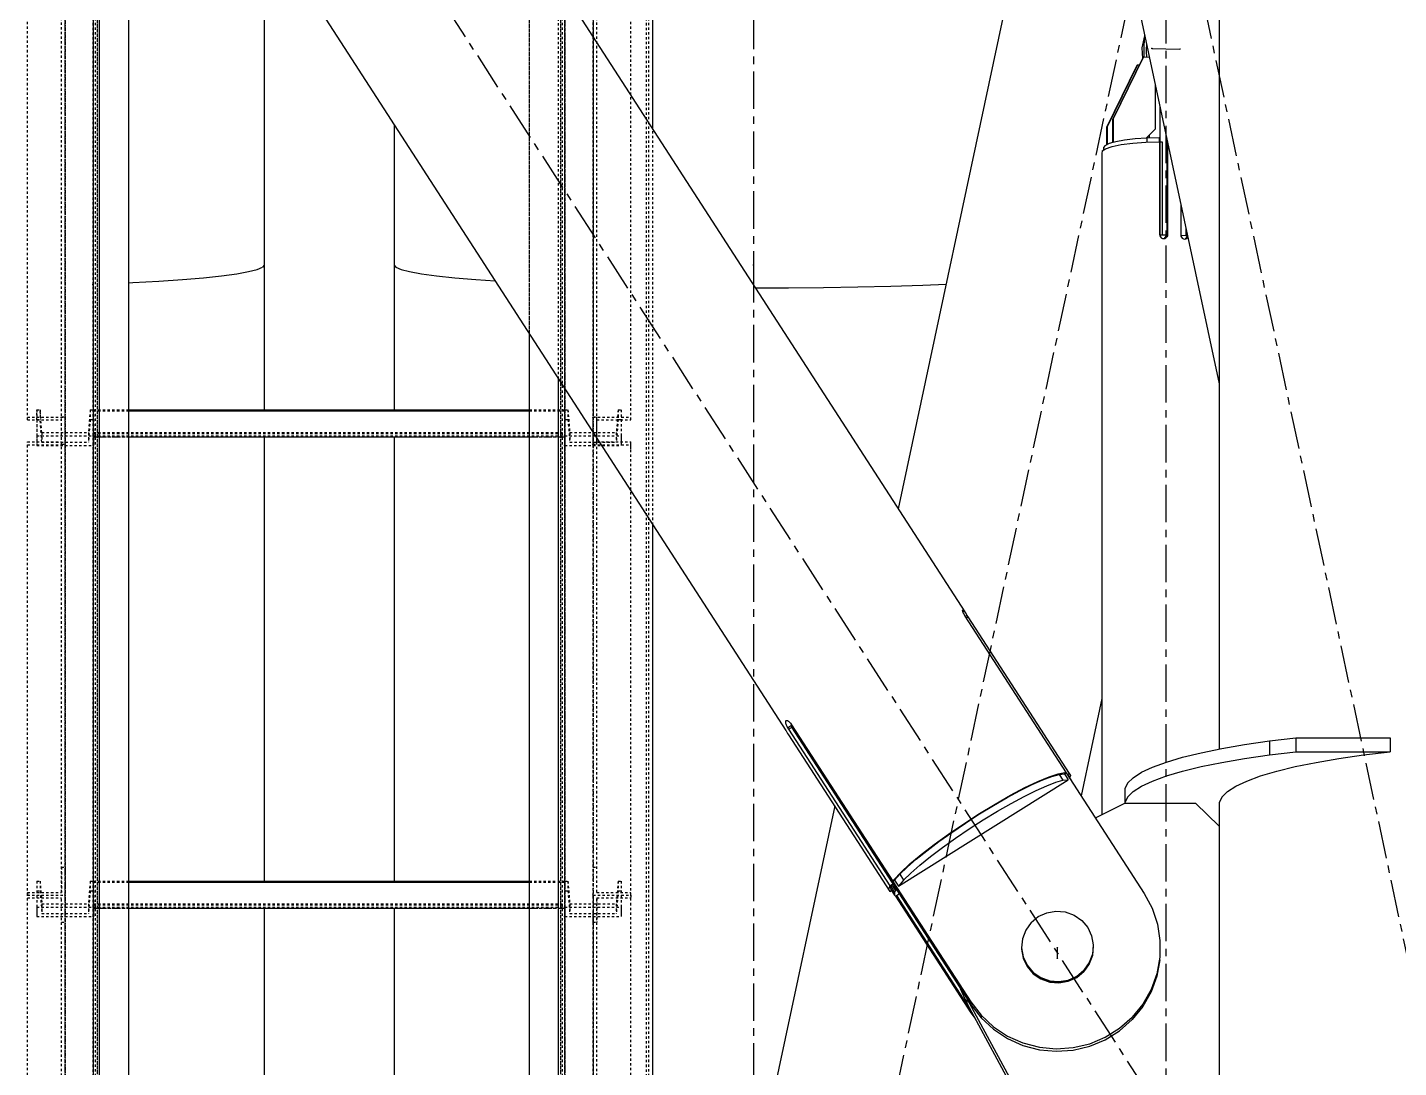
# Model space of a CAD drawing. Header units: millimetres. Extents: x 5143 to 30813, y 232 to 21408.
# Drawn here: x 23101 to 23391.9, y 16706.9 to 16927.6 of the extents above; entities that cross this region are included whole.
import ezdxf

# ---------------------------------------------------------------- set-up
doc = ezdxf.new("R2010")
doc.units = ezdxf.units.MM
doc.header["$LTSCALE"] = 0.25
for name, pattern in [('CENTER', [50.8, 31.75, -6.35, 6.35, -6.35]), ('XKITLINE00', [0]), ('XKITLINE02', [4, 2, -2]), ('XKITLINE03', [6, 3, -1, 1, -1])]:
    doc.linetypes.add(name, pattern=pattern)

msp = doc.modelspace()

# ---------------------------------------------------------------- linework, layer by layer
at = {"color": 8, "linetype": 'CENTER'}
for p, q in [((23255, 18543.85), (23255, 16877.2)), ((22900, 17380.27), (23430, 16560.27)), ((23430, 17380.27), (23255, 16560.27)), ((23342.5, 16970.27), (23342.5, 16150.27)), ((23342.5, 16970.27), (23430, 16560.27)), ((23339.52, 16923.15), (23345.47, 16923.02)), ((23255, 16877.2), (23255, 15209.12)), ((23319.5, 16730.1), (23319.5, 16732.38))]:
    msp.add_line(p, q, dxfattribs=at)
at = {"color": 8, "linetype": 'XKITLINE00'}
for p, q in [((23353.8, 17344.48), (23353.8, 16774.54)), ((23068.14, 17162.09), (23299.82, 16803.64)), ((23030.17, 17136.91), (23261.85, 16778.46)), ((23313.17, 16954.24), (23285.69, 16825.5)), ((23151.2, 16940.74), (23151.2, 16877.2)), ((23336.35, 16933.73), (23353.8, 16851.98)), ((23337.94, 16925.85), (23337.4, 16923.31)), ((23337.95, 16926.21), (23337.85, 16923.71)), ((23337.4, 16923.31), (23337.55, 16921.03)), ((23337.85, 16923.71), (23337.82, 16921.36)), ((23338.33, 16923.19), (23338.32, 16922.65)), ((23338.32, 16922.65), (23338.33, 16922.13)), ((23338.35, 16923.73), (23338.33, 16923.19)), ((23338.33, 16922.13), (23338.35, 16921.64)), ((23338.38, 16924.23), (23338.35, 16923.73)), ((23336.33, 16919.53), (23329.88, 16906.36)), ((23336.46, 16919.7), (23330.01, 16906.53)), ((23337.63, 16921.19), (23331.18, 16908.02)), ((23337.76, 16921.36), (23331.31, 16908.19)), ((23336.46, 16919.7), (23336.33, 16919.53)), ((23336.46, 16919.7), (23336.89, 16919.69)), ((23337.76, 16921.36), (23337.63, 16921.19)), ((23337.76, 16921.36), (23339, 16921.33)), ((23338.35, 16921.64), (23338.37, 16921.34)), ((23340.24, 16915.51), (23340.24, 16906.02)), ((23341.23, 16910.87), (23341.23, 16903.34)), ((23331.31, 16908.19), (23331.18, 16908.02)), ((23331.18, 16908.02), (23331.18, 16903.22)), ((23331.31, 16908.19), (23331.31, 16903.26)), ((23178.8, 16907.02), (23178.8, 16877.2)), ((23330.01, 16906.53), (23329.88, 16906.36)), ((23329.88, 16906.36), (23329.88, 16902.73)), ((23330.01, 16906.53), (23330.01, 16902.79)), ((23338.36, 16904.19), (23340.24, 16906.02)), ((23338.4, 16904.19), (23340.11, 16905.86)), ((23338.93, 16904.72), (23338.93, 16904.36)), ((23340.24, 16906.02), (23340.11, 16905.86)), ((23328.96, 16901.4), (23329.7, 16901.89)), ((23329.6, 16902.6), (23329.25, 16902.15)), ((23329.25, 16902.15), (23329.25, 16901.59)), ((23329.6, 16902.6), (23330.5, 16903.03)), ((23329.7, 16901.89), (23331.07, 16902.35)), ((23330.5, 16903.03), (23331.31, 16903.25)), ((23331.07, 16902.35), (23333.02, 16902.75)), ((23331.31, 16903.26), (23331.31, 16903.25)), ((23331.31, 16903.26), (23331.33, 16903.26)), ((23331.33, 16903.26), (23331.9, 16903.42)), ((23331.9, 16903.42), (23333.74, 16903.75)), ((23333.02, 16902.75), (23335.45, 16903.06)), ((23333.74, 16903.75), (23335.96, 16904.02)), ((23335.45, 16903.06), (23338.23, 16903.27)), ((23335.96, 16904.02), (23338.44, 16904.2)), ((23338.23, 16903.27), (23341.15, 16903.37)), ((23338.44, 16904.2), (23341.1, 16904.29)), ((23338.44, 16904.2), (23338.44, 16903.28)), ((23338.78, 16904.21), (23338.93, 16904.36)), ((23338.93, 16904.36), (23338.82, 16904.21)), ((23341.1, 16904.29), (23341.1, 16903.37)), ((23341.15, 16903.37), (23341.15, 16883.66)), ((23341.23, 16903.34), (23341.19, 16903.3)), ((23341.19, 16903.3), (23341.68, 16903.33)), ((23341.19, 16903.3), (23341.19, 16883.58)), ((23341.23, 16903.34), (23341.68, 16903.33)), ((23341.68, 16903.33), (23341.68, 16883.61)), ((23342.71, 16903.9), (23342.71, 16883.59)), ((23342.82, 16903.32), (23342.71, 16903.18)), ((23342.84, 16903.33), (23342.79, 16903.27)), ((23342.79, 16903.27), (23342.79, 16883.55)), ((23342.87, 16903.2), (23342.87, 16883.65)), ((23328.96, 16901.4), (23328.91, 16900.88)), ((23328.91, 16900.88), (23328.91, 16760.61)), ((23342.79, 16899.67), (23342.71, 16899.58)), ((23345.64, 16890.19), (23345.64, 16883.59)), ((23345.69, 16889.96), (23345.69, 16883.52)), ((23346.73, 16885.09), (23346.73, 16883.5)), ((23341.15, 16883.66), (23341.22, 16883.4)), ((23341.19, 16883.58), (23341.18, 16883.56)), ((23341.19, 16883.58), (23341.68, 16883.61)), ((23341.22, 16883.4), (23341.32, 16883.17)), ((23341.32, 16883.17), (23341.51, 16882.98)), ((23341.51, 16882.98), (23341.75, 16882.86)), ((23341.68, 16883.61), (23342.71, 16883.59)), ((23341.75, 16882.86), (23342.01, 16882.82)), ((23342.01, 16882.82), (23342.27, 16882.86)), ((23342.71, 16883.59), (23342.12, 16882.83)), ((23342.2, 16882.94), (23342.2, 16882.85)), ((23342.27, 16882.86), (23342.51, 16882.98)), ((23342.28, 16883.03), (23342.28, 16882.86)), ((23342.51, 16882.98), (23342.7, 16883.16)), ((23342.75, 16883.29), (23342.65, 16883.11)), ((23342.82, 16883.39), (23342.7, 16883.16)), ((23342.79, 16883.55), (23342.75, 16883.29)), ((23342.82, 16883.39), (23342.75, 16883.29)), ((23342.87, 16883.65), (23342.79, 16883.55)), ((23342.87, 16883.65), (23342.82, 16883.39)), ((23345.64, 16883.59), (23345.68, 16883.33)), ((23345.69, 16883.52), (23345.66, 16883.48)), ((23345.68, 16883.33), (23345.8, 16883.09)), ((23345.69, 16883.52), (23346.73, 16883.5)), ((23345.8, 16883.09), (23345.98, 16882.9)), ((23345.98, 16882.9), (23346.21, 16882.77)), ((23346.21, 16882.77), (23346.47, 16882.72)), ((23346.47, 16882.72), (23346.73, 16882.75)), ((23347.09, 16883.39), (23346.58, 16882.73)), ((23346.73, 16883.5), (23347.08, 16883.46)), ((23346.73, 16882.75), (23346.96, 16882.86)), ((23346.96, 16882.86), (23347.12, 16883.02)), ((23347.15, 16883.11), (23347.09, 16882.98)), ((23347.16, 16883.07), (23347.14, 16883.04)), ((23145.39, 16875.35), (23147.91, 16875.8)), ((23145.39, 16875.35), (23147.91, 16875.8)), ((23147.91, 16875.8), (23149.73, 16876.26)), ((23147.91, 16875.8), (23149.73, 16876.25)), ((23149.73, 16876.25), (23150.83, 16876.72)), ((23149.73, 16876.26), (23150.83, 16876.72)), ((23151.2, 16877.2), (23150.83, 16876.72)), ((23151.2, 16877.2), (23150.83, 16876.72)), ((23151.2, 16877.2), (23151.2, 16846.48)), ((23178.8, 16877.2), (23179.16, 16876.72)), ((23178.8, 16877.2), (23178.8, 16846.48)), ((23178.8, 16877.2), (23179.16, 16876.72)), ((23179.16, 16876.72), (23180.26, 16876.25)), ((23179.16, 16876.72), (23180.26, 16876.26)), ((23180.26, 16876.26), (23182.08, 16875.8)), ((23180.26, 16876.25), (23182.08, 16875.8)), ((23182.08, 16875.8), (23184.6, 16875.35)), ((23182.08, 16875.8), (23184.6, 16875.35)), ((23114.71, 16873.08), (23115, 16873.1)), ((23114.71, 16873.09), (23115, 16873.1)), ((23122.5, 16873.43), (23123.34, 16873.47)), ((23123.34, 16873.47), (23128.88, 16873.78)), ((23128.88, 16873.78), (23133.9, 16874.14)), ((23128.88, 16873.78), (23133.9, 16874.14)), ((23133.9, 16874.14), (23138.35, 16874.52)), ((23133.9, 16874.14), (23138.35, 16874.52)), ((23138.35, 16874.52), (23142.2, 16874.92)), ((23138.35, 16874.52), (23142.2, 16874.92)), ((23142.2, 16874.92), (23145.39, 16875.35)), ((23142.2, 16874.92), (23145.39, 16875.35)), ((23184.6, 16875.35), (23187.79, 16874.92)), ((23184.6, 16875.35), (23187.79, 16874.92)), ((23187.79, 16874.92), (23191.64, 16874.52)), ((23187.79, 16874.92), (23191.64, 16874.52)), ((23191.64, 16874.52), (23196.09, 16874.14)), ((23191.64, 16874.52), (23196.09, 16874.14)), ((23196.09, 16874.14), (23200.24, 16873.85)), ((23196.09, 16874.14), (23200.24, 16873.85)), ((23269.86, 16872.46), (23277.12, 16872.58)), ((23269.86, 16872.46), (23277.12, 16872.58)), ((23277.12, 16872.58), (23284.16, 16872.74)), ((23277.12, 16872.58), (23284.16, 16872.74)), ((23284.16, 16872.74), (23290.92, 16872.94)), ((23284.16, 16872.74), (23290.92, 16872.94)), ((23290.92, 16872.94), (23295.86, 16873.13)), ((23290.92, 16872.94), (23295.86, 16873.13)), ((23255.4, 16872.37), (23262.46, 16872.39)), ((23255.4, 16872.37), (23262.46, 16872.39)), ((23262.46, 16872.39), (23269.86, 16872.46)), ((23262.46, 16872.39), (23269.86, 16872.46)), ((23151.2, 16840.76), (23151.2, 16746.49)), ((23178.8, 16840.76), (23178.8, 16746.49)), ((23299.34, 16803.99), (23299.31, 16803.93)), ((23299.31, 16803.93), (23299.33, 16803.79)), ((23299.33, 16803.79), (23299.4, 16803.59)), ((23299.34, 16803.99), (23299.43, 16803.98)), ((23299.4, 16803.59), (23299.52, 16803.33)), ((23299.43, 16803.98), (23299.56, 16803.89)), ((23299.52, 16803.33), (23299.68, 16803.04)), ((23299.56, 16803.89), (23299.74, 16803.73)), ((23299.68, 16803.04), (23299.88, 16802.72)), ((23299.74, 16803.73), (23299.82, 16803.64)), ((23299.82, 16803.64), (23299.91, 16803.49)), ((23299.88, 16802.72), (23321.35, 16769.5)), ((23299.91, 16803.49), (23300.1, 16803.2)), ((23299.93, 16802.65), (23300.3, 16802.88)), ((23300.1, 16803.2), (23300.3, 16802.88)), ((23300.3, 16802.88), (23300.51, 16802.56)), ((23300.13, 16802.32), (23300.51, 16802.56)), ((23300.51, 16802.56), (23321.99, 16769.34)), ((23328.91, 16785.21), (23324.51, 16764.6)), ((23261.84, 16780.43), (23261.8, 16780.24)), ((23261.8, 16780.24), (23261.82, 16779.98)), ((23261.82, 16779.98), (23261.85, 16779.85)), ((23261.93, 16780.55), (23261.84, 16780.43)), ((23261.85, 16779.85), (23261.92, 16779.69)), ((23261.92, 16779.69), (23262.07, 16779.38)), ((23261.93, 16780.55), (23262.06, 16780.6)), ((23262.06, 16780.6), (23262.23, 16780.56)), ((23262.23, 16780.56), (23262.44, 16780.43)), ((23262.26, 16779.05), (23263.1, 16779.58)), ((23262.44, 16780.43), (23262.66, 16780.24)), ((23262.66, 16780.24), (23262.88, 16779.98)), ((23262.88, 16779.98), (23263.1, 16779.68)), ((23262.92, 16779.91), (23263.1, 16779.58)), ((23263.09, 16779.45), (23263.19, 16779.54)), ((23263.09, 16779.45), (23284.57, 16746.23)), ((23263.09, 16779.45), (23263.09, 16779.14)), ((23263.1, 16779.68), (23284.57, 16746.46)), ((23263.1, 16779.58), (23263.15, 16779.5)), ((23261.82, 16778.54), (23261.85, 16778.46)), ((23261.85, 16778.46), (23261.92, 16778.36)), ((23261.92, 16778.36), (23262.07, 16778.12)), ((23262.07, 16779.38), (23262.26, 16779.05)), ((23262.07, 16778.12), (23262.26, 16777.84)), ((23262.26, 16779.05), (23262.46, 16778.72)), ((23262.26, 16777.84), (23262.28, 16777.85)), ((23262.26, 16777.84), (23262.46, 16777.53)), ((23262.46, 16778.72), (23263.09, 16779.12)), ((23262.46, 16778.72), (23283.93, 16745.5)), ((23262.46, 16777.53), (23262.48, 16777.54)), ((23262.46, 16777.53), (23283.93, 16744.3)), ((23263.09, 16779.14), (23301.1, 16720.33)), ((23364.44, 16776.23), (23370.04, 16776.9)), ((23370.04, 16776.9), (23370.04, 16773.94)), ((23370.04, 16776.9), (23390.04, 16776.9)), ((23390.04, 16776.9), (23390.04, 16773.94)), ((23346.02, 16772.79), (23349.95, 16773.75)), ((23349.95, 16773.75), (23354.36, 16774.65)), ((23354.36, 16774.65), (23359.2, 16775.48)), ((23359.2, 16775.48), (23364.44, 16776.23)), ((23364.44, 16776.23), (23364.44, 16773.28)), ((23364.44, 16773.28), (23370.04, 16773.94)), ((23370.04, 16773.94), (23390.04, 16773.94)), ((23384.44, 16773.28), (23390.04, 16773.94)), ((23337.34, 16769.58), (23339.69, 16770.7)), ((23339.69, 16770.7), (23342.59, 16771.77)), ((23342.59, 16771.77), (23346.02, 16772.79)), ((23346.02, 16769.84), (23349.95, 16770.8)), ((23349.95, 16770.8), (23354.36, 16771.7)), ((23354.36, 16771.7), (23359.2, 16772.53)), ((23359.2, 16772.53), (23364.44, 16773.28)), ((23366.02, 16769.84), (23369.95, 16770.8)), ((23369.95, 16770.8), (23374.36, 16771.7)), ((23374.36, 16771.7), (23379.2, 16772.53)), ((23379.2, 16772.53), (23384.44, 16773.28)), ((23285.75, 16745.45), (23321.78, 16768.02)), ((23314.15, 16766.99), (23316.41, 16767.99)), ((23315.35, 16767.65), (23317.73, 16768.65)), ((23316.41, 16767.99), (23318.33, 16768.72)), ((23317.73, 16768.65), (23319.66, 16769.28)), ((23318.33, 16768.72), (23319.87, 16769.15)), ((23319.14, 16767.47), (23320.67, 16767.9)), ((23319.66, 16769.28), (23321.08, 16769.54)), ((23319.87, 16769.15), (23320.98, 16769.26)), ((23319.87, 16769.15), (23320.67, 16767.9)), ((23320.67, 16767.9), (23321.78, 16768.02)), ((23320.98, 16769.26), (23321.35, 16769.5)), ((23320.98, 16769.25), (23321.35, 16769.48)), ((23320.98, 16769.26), (23321.78, 16768.02)), ((23321.08, 16769.54), (23321.35, 16769.5)), ((23321.25, 16769.43), (23321.25, 16769.42)), ((23321.35, 16769.48), (23337.89, 16743.9)), ((23321.6, 16769.09), (23321.99, 16769.34)), ((23321.63, 16769.05), (23321.76, 16768.9)), ((23321.76, 16768.9), (23322.57, 16767.65)), ((23321.99, 16769.34), (23322.24, 16768.9)), ((23322.24, 16768.9), (23322.08, 16768.41)), ((23322.44, 16767.81), (23322.57, 16767.65)), ((23334.37, 16767.27), (23335.56, 16768.44)), ((23335.56, 16768.44), (23337.34, 16769.58)), ((23339.69, 16767.74), (23342.59, 16768.81)), ((23342.59, 16768.81), (23346.02, 16769.84)), ((23359.69, 16767.74), (23362.59, 16768.81)), ((23362.59, 16768.81), (23366.02, 16769.84)), ((23308.85, 16764.23), (23311.61, 16765.72)), ((23309.55, 16764.72), (23312.6, 16766.33)), ((23311.61, 16765.72), (23314.15, 16766.99)), ((23312.42, 16764.48), (23314.96, 16765.74)), ((23312.6, 16766.33), (23315.35, 16767.65)), ((23314.96, 16765.74), (23317.22, 16766.75)), ((23317.22, 16766.75), (23319.14, 16767.47)), ((23322.57, 16767.65), (23322.58, 16767.58)), ((23334.37, 16767.27), (23333.77, 16766.09)), ((23333.77, 16766.09), (23333.77, 16763.14)), ((23334.37, 16764.32), (23335.56, 16765.49)), ((23335.56, 16765.49), (23337.34, 16766.63)), ((23337.34, 16766.63), (23339.69, 16767.74)), ((23354.37, 16764.32), (23355.56, 16765.49)), ((23355.56, 16765.49), (23357.34, 16766.63)), ((23357.34, 16766.63), (23359.69, 16767.74)), ((23272.24, 16762.45), (23250.89, 16662.44)), ((23302.96, 16760.83), (23306.31, 16762.86)), ((23302.96, 16760.74), (23305.94, 16762.56)), ((23305.94, 16762.56), (23308.85, 16764.23)), ((23306.31, 16762.86), (23309.55, 16764.72)), ((23306.75, 16761.31), (23309.66, 16762.99)), ((23309.66, 16762.99), (23312.42, 16764.48)), ((23327.53, 16759.92), (23333.8, 16763.07)), ((23334.37, 16764.32), (23333.77, 16763.14)), ((23333.77, 16763.14), (23333.77, 16763.06)), ((23333.8, 16763.07), (23348.8, 16763.07)), ((23348.8, 16763.07), (23353.8, 16758.15)), ((23354.37, 16764.32), (23353.77, 16763.14)), ((23353.77, 16763.14), (23353.77, 16761.95)), ((23353.77, 16761.95), (23353.8, 16761.9)), ((23353.8, 16763.19), (23353.8, 16758.15)), ((23299.61, 16758.67), (23302.96, 16760.83)), ((23299.98, 16758.82), (23302.96, 16760.74)), ((23300.78, 16757.58), (23303.77, 16759.49)), ((23303.77, 16759.49), (23306.75, 16761.31)), ((23293.32, 16754.25), (23296.37, 16756.45)), ((23294.31, 16754.88), (23297.07, 16756.85)), ((23296.37, 16756.45), (23299.61, 16758.67)), ((23297.07, 16756.85), (23299.98, 16758.82)), ((23297.87, 16755.61), (23300.78, 16757.58)), ((23353.8, 16758.15), (23353.79, 16668.21)), ((23290.57, 16752.13), (23293.32, 16754.25)), ((23291.77, 16752.96), (23294.31, 16754.88)), ((23292.57, 16751.72), (23295.11, 16753.64)), ((23295.11, 16753.64), (23297.87, 16755.61)), ((23287.59, 16749.46), (23289.51, 16751.14)), ((23288.19, 16750.14), (23290.57, 16752.13)), ((23289.51, 16751.14), (23291.77, 16752.96)), ((23290.31, 16749.89), (23292.57, 16751.72)), ((23286.27, 16748.36), (23284.84, 16746.84)), ((23286.05, 16747.96), (23284.95, 16746.69)), ((23286.05, 16747.96), (23287.59, 16749.46)), ((23286.05, 16747.96), (23286.86, 16746.72)), ((23286.27, 16748.36), (23288.19, 16750.14)), ((23286.86, 16746.72), (23288.39, 16748.21)), ((23288.39, 16748.21), (23290.31, 16749.89)), ((23283.93, 16745.5), (23283.68, 16744.74)), ((23283.68, 16744.74), (23283.93, 16744.3)), ((23283.93, 16745.5), (23284.57, 16745.89)), ((23283.93, 16744.3), (23284.3, 16744.53)), ((23284.16, 16745.34), (23284.1, 16745.01)), ((23284.1, 16745.01), (23284.16, 16744.74)), ((23284.32, 16745.74), (23284.16, 16745.34)), ((23284.16, 16745.34), (23284.96, 16744.09)), ((23284.16, 16744.74), (23284.96, 16743.5)), ((23284.32, 16745.74), (23284.57, 16745.89)), ((23284.32, 16745.74), (23285.13, 16744.49)), ((23284.84, 16746.84), (23284.57, 16746.46)), ((23284.57, 16746.46), (23284.95, 16746.69)), ((23284.57, 16746.44), (23284.95, 16746.68)), ((23284.57, 16746.44), (23284.57, 16746.23)), ((23284.57, 16746.44), (23301.1, 16720.86)), ((23284.95, 16746.69), (23285.75, 16745.45)), ((23285.13, 16744.49), (23285.37, 16744.65)), ((23286.86, 16746.72), (23285.75, 16745.45)), ((23284.96, 16744.09), (23284.91, 16743.76)), ((23284.91, 16743.76), (23284.96, 16743.5)), ((23285.13, 16744.49), (23284.96, 16744.09)), ((23284.96, 16743.5), (23285.13, 16743.3)), ((23285.12, 16743.3), (23301.1, 16718.58)), ((23285.13, 16743.3), (23285.93, 16743.8)), ((23285.37, 16743.45), (23300.94, 16719.35)), ((23337.89, 16743.9), (23339.56, 16740.76)), ((23151.2, 16740.78), (23151.2, 16646.51)), ((23178.8, 16740.78), (23178.8, 16646.51)), ((23313.89, 16737.72), (23315.42, 16738.97)), ((23315.42, 16738.97), (23317.21, 16739.79)), ((23317.21, 16739.79), (23319.17, 16740.13)), ((23319.17, 16740.13), (23321.14, 16739.96)), ((23321.14, 16739.96), (23323.01, 16739.29)), ((23323.01, 16739.29), (23324.63, 16738.17)), ((23339.56, 16740.76), (23340.69, 16737.4)), ((23312.76, 16736.12), (23312.08, 16734.28)), ((23313.89, 16737.72), (23312.76, 16736.12)), ((23324.63, 16738.17), (23325.91, 16736.67)), ((23325.91, 16736.67), (23326.74, 16734.9)), ((23340.69, 16737.4), (23341.24, 16733.89)), ((23312.08, 16734.28), (23311.9, 16732.34)), ((23326.74, 16734.9), (23327.09, 16732.98)), ((23327.09, 16732.98), (23326.91, 16731.03)), ((23341.24, 16733.89), (23341.2, 16730.35)), ((23311.9, 16732.34), (23312.25, 16730.41)), ((23311.9, 16732.34), (23311.9, 16732.19)), ((23311.9, 16732.19), (23311.9, 16732.05)), ((23311.9, 16732.19), (23312.25, 16730.27)), ((23311.9, 16732.19), (23312.25, 16730.27)), ((23311.9, 16732.05), (23312.25, 16730.13)), ((23312.25, 16730.41), (23313.08, 16728.64)), ((23312.25, 16730.27), (23313.08, 16728.5)), ((23312.25, 16730.27), (23313.08, 16728.5)), ((23312.25, 16730.13), (23313.08, 16728.36)), ((23326.91, 16731.03), (23326.23, 16729.2)), ((23326.91, 16730.89), (23326.23, 16729.06)), ((23326.91, 16730.89), (23326.23, 16729.06)), ((23326.91, 16730.75), (23326.23, 16728.92)), ((23327.09, 16732.84), (23326.91, 16730.89)), ((23327.09, 16732.84), (23326.91, 16730.89)), ((23327.09, 16732.7), (23326.91, 16730.75)), ((23341.2, 16730.35), (23340.56, 16726.86)), ((23313.08, 16728.64), (23314.36, 16727.14)), ((23313.08, 16728.64), (23313.08, 16728.5)), ((23313.08, 16728.5), (23313.08, 16728.36)), ((23313.08, 16728.5), (23314.36, 16727)), ((23313.08, 16728.5), (23314.36, 16727)), ((23313.08, 16728.36), (23314.36, 16726.86)), ((23314.36, 16727.14), (23315.98, 16726.02)), ((23323.58, 16726.35), (23325.1, 16727.6)), ((23323.58, 16726.2), (23325.1, 16727.46)), ((23323.58, 16726.2), (23325.1, 16727.46)), ((23323.58, 16726.06), (23325.1, 16727.32)), ((23326.23, 16729.2), (23325.1, 16727.6)), ((23326.23, 16729.06), (23325.1, 16727.46)), ((23326.23, 16729.06), (23325.1, 16727.46)), ((23326.23, 16728.92), (23325.1, 16727.32)), ((23341.2, 16729.82), (23340.56, 16726.33)), ((23314.36, 16727), (23315.98, 16725.88)), ((23314.36, 16727), (23315.98, 16725.88)), ((23314.36, 16726.86), (23315.98, 16725.74)), ((23315.98, 16726.02), (23317.85, 16725.35)), ((23315.98, 16725.88), (23317.85, 16725.21)), ((23315.98, 16725.88), (23317.85, 16725.21)), ((23315.98, 16725.74), (23317.85, 16725.07)), ((23317.85, 16725.35), (23319.82, 16725.18)), ((23317.85, 16725.21), (23319.82, 16725.04)), ((23317.85, 16725.21), (23319.82, 16725.04)), ((23317.85, 16725.07), (23319.82, 16724.9)), ((23319.82, 16725.18), (23321.78, 16725.52)), ((23319.82, 16725.04), (23321.78, 16725.38)), ((23319.82, 16725.04), (23321.78, 16725.38)), ((23319.82, 16724.9), (23321.78, 16725.24)), ((23321.78, 16725.52), (23323.58, 16726.35)), ((23321.78, 16725.38), (23323.58, 16726.2)), ((23321.78, 16725.38), (23323.58, 16726.2)), ((23321.78, 16725.24), (23323.58, 16726.06)), ((23323.58, 16726.35), (23323.58, 16726.2)), ((23323.58, 16726.2), (23323.58, 16726.06)), ((23340.56, 16726.86), (23339.35, 16723.52)), ((23340.56, 16726.33), (23339.35, 16722.99)), ((23298.86, 16723.8), (23298.88, 16723.74)), ((23298.88, 16723.77), (23298.88, 16723.74)), ((23298.88, 16723.74), (23300.26, 16720.62)), ((23300.26, 16721.64), (23300.26, 16720.62)), ((23300.36, 16721.48), (23333.76, 16659.75)), ((23339.35, 16723.52), (23337.6, 16720.42)), ((23339.35, 16722.99), (23337.6, 16719.9)), ((23300.26, 16720.62), (23333.77, 16658.69)), ((23301.1, 16720.86), (23301.1, 16720.33)), ((23301.1, 16720.86), (23303.28, 16718.03)), ((23301.1, 16720.33), (23303.28, 16717.51)), ((23301.1, 16719.05), (23301.1, 16718.58)), ((23301.1, 16718.58), (23301.97, 16717.45)), ((23337.6, 16720.42), (23335.36, 16717.65)), ((23337.6, 16719.9), (23335.36, 16717.13)), ((23303.28, 16718.03), (23303.28, 16717.51)), ((23303.28, 16718.03), (23305.9, 16715.6)), ((23303.28, 16717.51), (23305.9, 16715.07)), ((23305.9, 16715.6), (23308.89, 16713.63)), ((23332.68, 16715.28), (23335.36, 16717.65)), ((23332.68, 16714.76), (23335.36, 16717.13)), ((23305.9, 16715.07), (23308.89, 16713.1)), ((23308.89, 16713.63), (23312.17, 16712.16)), ((23308.89, 16713.1), (23312.17, 16711.64)), ((23326.33, 16712), (23329.64, 16713.38)), ((23326.33, 16711.47), (23329.64, 16712.85)), ((23329.64, 16713.38), (23332.68, 16715.28)), ((23329.64, 16712.85), (23332.68, 16714.76)), ((23312.17, 16712.16), (23315.65, 16711.25)), ((23312.17, 16711.64), (23315.65, 16710.73)), ((23315.65, 16711.25), (23319.23, 16710.92)), ((23315.65, 16710.73), (23319.23, 16710.39)), ((23319.23, 16710.92), (23322.82, 16711.17)), ((23319.23, 16710.39), (23322.82, 16710.64)), ((23322.82, 16711.17), (23326.33, 16712)), ((23322.82, 16710.64), (23326.33, 16711.47))]:
    msp.add_line(p, q, dxfattribs=at)
at = {"color": 1, "linetype": 'XKITLINE03'}
for p, q in [((23109, 17151.1), (23109, 16086.72)), ((23115, 16090.89), (23115, 17151.06)), ((23214.97, 17151.06), (23215, 16090.89)), ((23220.98, 17151.1), (23220.98, 16086.72)), ((23109, 16844.9), (23109, 16943.49)), ((23220.98, 16943.49), (23220.98, 16844.9)), ((23115, 16840.98), (23115, 16838.94)), ((23115, 16840.76), (23214.98, 16840.76)), ((23214.98, 16838.94), (23214.98, 16840.98)), ((23109, 16743.53), (23109, 16839.09)), ((23220.98, 16839.09), (23220.98, 16743.53)), ((23109, 16644.93), (23109, 16743.53)), ((23220.98, 16743.53), (23220.98, 16644.94)), ((23115, 16740.99), (23115, 16738.96)), ((23115, 16740.78), (23214.98, 16740.78)), ((23214.98, 16738.96), (23214.98, 16740.99))]:
    msp.add_line(p, q, dxfattribs=at)
at = {"color": 3, "linetype": 'XKITLINE02'}
for p, q in [((23114.92, 16090.06), (23114.92, 17150.18)), ((23115, 16090.89), (23115, 17151.06)), ((23115, 16090.52), (23115, 17150.7)), ((23115.45, 16090.12), (23115.45, 17150.24)), ((23115.85, 16090.86), (23115.85, 17151.04)), ((23115.85, 16090.55), (23115.85, 17150.72)), ((23122.5, 16090.87), (23122.5, 17150.72)), ((23207.5, 16090.89), (23207.47, 17151.06)), ((23207.5, 16090.54), (23207.47, 17150.72)), ((23207.5, 16090.87), (23207.47, 17150.72)), ((23214.15, 16090.86), (23214.12, 17151.04)), ((23214.15, 16090.55), (23214.12, 17150.73)), ((23214.53, 16090.12), (23214.53, 17150.24)), ((23215, 16090.52), (23214.96, 17150.7)), ((23215, 16090.89), (23214.97, 17151.06)), ((23215.06, 16090.06), (23215.06, 17150.18)), ((23232.3, 16090.06), (23232.3, 17150.18)), ((23232.83, 16090.12), (23232.83, 17150.24)), ((23207.47, 16862.65), (23207.47, 16946.52)), ((23101, 16844.33), (23101, 16943.49)), ((23108.2, 16839.18), (23108.2, 16942.92)), ((23109, 16839.18), (23109, 16943.49)), ((23221.78, 16839.18), (23221.78, 16942.92)), ((23228.98, 16844.33), (23228.98, 16943.49)), ((23220.98, 16839.18), (23220.98, 16941.4)), ((23213.68, 16853.05), (23213.68, 16936.92)), ((23233.68, 16822.11), (23233.68, 16905.97)), ((23103, 16846.48), (23103.68, 16846.48)), ((23103, 16846.48), (23103, 16840.98)), ((23103, 16844.33), (23103, 16846.48)), ((23104.06, 16841.68), (23103.68, 16846.48)), ((23103.68, 16846.48), (23103.68, 16844.44)), ((23114.32, 16846.48), (23113.94, 16841.68)), ((23114.32, 16846.48), (23115, 16846.48)), ((23114.32, 16846.48), (23114.32, 16844.44)), ((23115, 16846.48), (23115, 16840.98)), ((23115, 16846.48), (23115, 16844.44)), ((23115, 16840.76), (23115, 16846.48)), ((23115, 16846.48), (23122.5, 16846.48)), ((23115, 16846.46), (23122.5, 16846.46)), ((23207.47, 16846.48), (23214.98, 16846.48)), ((23207.47, 16846.46), (23214.98, 16846.46)), ((23214.98, 16846.48), (23214.98, 16844.44)), ((23214.98, 16846.48), (23214.98, 16840.98)), ((23214.98, 16846.48), (23215.66, 16846.48)), ((23214.98, 16840.76), (23214.98, 16846.48)), ((23215.66, 16846.48), (23215.66, 16844.44)), ((23215.66, 16846.48), (23216.04, 16841.68)), ((23226.3, 16846.48), (23225.92, 16841.68)), ((23226.3, 16846.48), (23226.3, 16844.44)), ((23226.3, 16846.48), (23226.98, 16846.48)), ((23226.98, 16846.48), (23226.98, 16844.44)), ((23226.98, 16846.48), (23226.98, 16840.98)), ((23101, 16844.9), (23109, 16844.9)), ((23101, 16844.33), (23108.2, 16844.33)), ((23103, 16844.44), (23103.68, 16844.44)), ((23103, 16844.33), (23103, 16838.94)), ((23104.06, 16839.64), (23103.68, 16844.44)), ((23108.2, 16744.12), (23108.2, 16845)), ((23108.2, 16845), (23109, 16845)), ((23109, 16743.53), (23109, 16845)), ((23114.32, 16844.44), (23113.94, 16839.64)), ((23114.32, 16844.44), (23115, 16844.44)), ((23115, 16846.27), (23122.5, 16846.27)), ((23115, 16846.26), (23122.5, 16846.26)), ((23115, 16844.44), (23115, 16838.94)), ((23207.47, 16846.27), (23214.98, 16846.27)), ((23207.47, 16846.26), (23214.98, 16846.26)), ((23214.98, 16844.44), (23214.98, 16838.94)), ((23214.98, 16844.44), (23215.66, 16844.44)), ((23215.66, 16844.44), (23216.04, 16839.64)), ((23220.98, 16839.09), (23220.98, 16845)), ((23220.98, 16845), (23221.78, 16845)), ((23220.98, 16743.53), (23220.98, 16845)), ((23220.98, 16844.9), (23228.98, 16844.9)), ((23221.78, 16839.68), (23221.78, 16845)), ((23221.78, 16744.12), (23221.78, 16845)), ((23221.78, 16844.33), (23228.98, 16844.33)), ((23226.3, 16844.44), (23225.92, 16839.64)), ((23226.3, 16844.44), (23226.98, 16844.44)), ((23226.98, 16844.44), (23226.98, 16838.94)), ((23103, 16840.98), (23115, 16840.98)), ((23103, 16840.98), (23103, 16838.94)), ((23104.06, 16841.68), (23113.94, 16841.68)), ((23104.06, 16841.68), (23104.06, 16839.64)), ((23113.94, 16841.68), (23113.94, 16839.64)), ((23115, 16841.66), (23214.98, 16841.66)), ((23115, 16841.48), (23214.98, 16841.48)), ((23115, 16840.98), (23115, 16838.94)), ((23115, 16840.98), (23214.98, 16840.98)), ((23115, 16840.76), (23122.5, 16840.76)), ((23207.47, 16840.76), (23214.98, 16840.76)), ((23214.98, 16840.98), (23214.98, 16838.94)), ((23214.98, 16840.98), (23226.98, 16840.98)), ((23216.04, 16841.68), (23216.04, 16839.64)), ((23216.04, 16841.68), (23225.92, 16841.68)), ((23225.92, 16841.68), (23225.92, 16839.64)), ((23226.98, 16840.98), (23226.98, 16838.94)), ((23101, 16743.53), (23101, 16839.68)), ((23101, 16839.68), (23108.2, 16839.68)), ((23101, 16839.09), (23109, 16839.09)), ((23103, 16838.94), (23115, 16838.94)), ((23104.06, 16839.64), (23113.94, 16839.64)), ((23108.2, 16839.18), (23109, 16839.18)), ((23214.98, 16838.94), (23226.98, 16838.94)), ((23216.04, 16839.64), (23225.92, 16839.64)), ((23220.98, 16839.18), (23221.78, 16839.18)), ((23220.98, 16839.09), (23228.98, 16839.09)), ((23221.78, 16839.68), (23228.98, 16839.68)), ((23228.98, 16838.12), (23228.98, 16839.68)), ((23228.98, 16743.53), (23228.98, 16839.68)), ((23108.2, 16749.43), (23109, 16749.43)), ((23108.2, 16749.43), (23108.2, 16744.12)), ((23109, 16749.43), (23109, 16743.53)), ((23220.98, 16749.43), (23221.78, 16749.43)), ((23103, 16746.49), (23103.68, 16746.49)), ((23103, 16746.49), (23103, 16740.99)), ((23103, 16746.49), (23103, 16744.46)), ((23103.68, 16746.49), (23104.06, 16741.69)), ((23103.68, 16746.49), (23103.68, 16744.46)), ((23114.32, 16746.49), (23113.94, 16741.69)), ((23114.32, 16746.49), (23115, 16746.49)), ((23114.32, 16746.49), (23114.32, 16744.46)), ((23115, 16740.78), (23115, 16746.49)), ((23115, 16746.49), (23122.5, 16746.49)), ((23115, 16746.49), (23115, 16740.99)), ((23115, 16746.49), (23115, 16744.46)), ((23115, 16746.48), (23122.5, 16746.48)), ((23115, 16746.29), (23122.5, 16746.29)), ((23115, 16746.28), (23122.5, 16746.28)), ((23207.48, 16746.49), (23214.98, 16746.49)), ((23207.48, 16746.48), (23214.98, 16746.48)), ((23207.48, 16746.29), (23214.98, 16746.29)), ((23207.48, 16746.28), (23214.98, 16746.28)), ((23214.98, 16740.78), (23214.98, 16746.49)), ((23214.98, 16746.49), (23214.98, 16744.46)), ((23214.98, 16746.49), (23214.98, 16740.99)), ((23214.98, 16746.49), (23215.66, 16746.49)), ((23215.66, 16746.49), (23215.66, 16744.46)), ((23215.66, 16746.49), (23216.04, 16741.69)), ((23226.3, 16746.49), (23225.92, 16741.69)), ((23226.3, 16746.49), (23226.3, 16744.46)), ((23226.3, 16746.49), (23226.98, 16746.49)), ((23226.98, 16746.49), (23226.98, 16744.46)), ((23226.98, 16746.49), (23226.98, 16740.99)), ((23101, 16744.12), (23108.2, 16744.12)), ((23101, 16744.12), (23101, 16743.53)), ((23101, 16644.36), (23101, 16743.53)), ((23101, 16743.53), (23109, 16743.53)), ((23101, 16743.53), (23109, 16743.53)), ((23101, 16742.95), (23108.2, 16742.95)), ((23103, 16744.46), (23103.68, 16744.46)), ((23103, 16744.46), (23103, 16738.96)), ((23103.68, 16744.46), (23104.06, 16739.66)), ((23104.06, 16741.69), (23113.94, 16741.69)), ((23104.06, 16741.69), (23104.06, 16739.66)), ((23108.2, 16639.21), (23108.2, 16742.95)), ((23109, 16639.21), (23109, 16743.53)), ((23114.32, 16744.46), (23113.94, 16739.66)), ((23113.94, 16741.69), (23113.94, 16739.66)), ((23114.32, 16744.46), (23115, 16744.46)), ((23115, 16744.46), (23115, 16738.96)), ((23115, 16741.68), (23214.98, 16741.68)), ((23214.98, 16744.46), (23214.98, 16738.96)), ((23214.98, 16744.46), (23215.66, 16744.46)), ((23215.66, 16744.46), (23216.04, 16739.66)), ((23216.04, 16741.69), (23216.04, 16739.66)), ((23216.04, 16741.69), (23225.92, 16741.69)), ((23220.98, 16737.8), (23220.98, 16743.53)), ((23220.98, 16743.53), (23228.98, 16743.53)), ((23220.98, 16743.53), (23228.98, 16743.53)), ((23221.78, 16744.12), (23228.98, 16744.12)), ((23221.78, 16742.95), (23221.78, 16737.8)), ((23221.78, 16742.95), (23228.98, 16742.95)), ((23221.78, 16639.21), (23221.78, 16742.95)), ((23226.3, 16744.46), (23225.92, 16739.66)), ((23225.92, 16741.69), (23225.92, 16739.66)), ((23226.3, 16744.46), (23226.98, 16744.46)), ((23226.98, 16744.46), (23226.98, 16738.96)), ((23228.98, 16743.53), (23228.98, 16742.95)), ((23228.98, 16644.36), (23228.98, 16743.53)), ((23103, 16740.99), (23115, 16740.99)), ((23103, 16740.99), (23103, 16738.96)), ((23103, 16738.96), (23115, 16738.96)), ((23104.06, 16739.66), (23113.94, 16739.66)), ((23115, 16741.5), (23214.98, 16741.5)), ((23115, 16740.99), (23214.98, 16740.99)), ((23115, 16740.99), (23115, 16738.96)), ((23115, 16740.78), (23122.5, 16740.78)), ((23207.48, 16740.78), (23214.98, 16740.78)), ((23214.98, 16740.99), (23214.98, 16738.96)), ((23214.98, 16740.99), (23226.98, 16740.99)), ((23214.98, 16738.96), (23226.98, 16738.96)), ((23216.04, 16739.66), (23225.92, 16739.66)), ((23220.98, 16639.21), (23220.98, 16739.66)), ((23226.98, 16740.99), (23226.98, 16738.96)), ((23108.2, 16737.8), (23109, 16737.8)), ((23220.98, 16737.8), (23221.78, 16737.8))]:
    msp.add_line(p, q, dxfattribs=at)
at = {"color": 7, "linetype": 'XKITLINE00'}
for p, q in [((23233.68, 16905.97), (23233.68, 17150.17)), ((23116.3, 16583.12), (23116.3, 17003.71)), ((23122.5, 16583.12), (23122.5, 16994.12)), ((23207.48, 16583.12), (23207.47, 16862.65)), ((23213.68, 16583.12), (23213.68, 16853.05)), ((23122.5, 16846.48), (23207.47, 16846.48)), ((23122.5, 16846.46), (23207.47, 16846.46)), ((23122.5, 16846.27), (23207.47, 16846.27)), ((23122.5, 16846.26), (23207.47, 16846.26)), ((23122.5, 16840.76), (23207.47, 16840.76)), ((23233.68, 16583.12), (23233.68, 16822.11)), ((23122.5, 16746.49), (23207.48, 16746.49)), ((23122.5, 16746.48), (23207.48, 16746.48)), ((23122.5, 16746.29), (23207.48, 16746.29)), ((23122.5, 16746.28), (23207.48, 16746.28)), ((23122.5, 16740.78), (23207.48, 16740.78))]:
    msp.add_line(p, q, dxfattribs=at)
at = {"color": 8, "linetype": 'XKITLINE00'}
for centre in [(23339.52, 16923.15), (23345.47, 16923.02), (23255, 16877.2), (23255, 16877.2), (23319.5, 16732.38), (23319.5, 16730.1)]:
    msp.add_circle(centre, 0.05, dxfattribs=at)
at = {"color": 1, "linetype": 'XKITLINE00'}
for centre in [(23109, 16844.9), (23220.98, 16844.9), (23115, 16840.98), (23115, 16840.76), (23214.98, 16840.98), (23214.98, 16840.76), (23109, 16839.09), (23115, 16838.94), (23214.98, 16838.94), (23220.98, 16839.09), (23109, 16743.53), (23109, 16743.53), (23220.98, 16743.53), (23220.98, 16743.53), (23115, 16740.99), (23115, 16740.78), (23115, 16738.96), (23214.98, 16740.99), (23214.98, 16740.78), (23214.98, 16738.96)]:
    msp.add_circle(centre, 0.05, dxfattribs=at)

doc.saveas('drawing.dxf')
